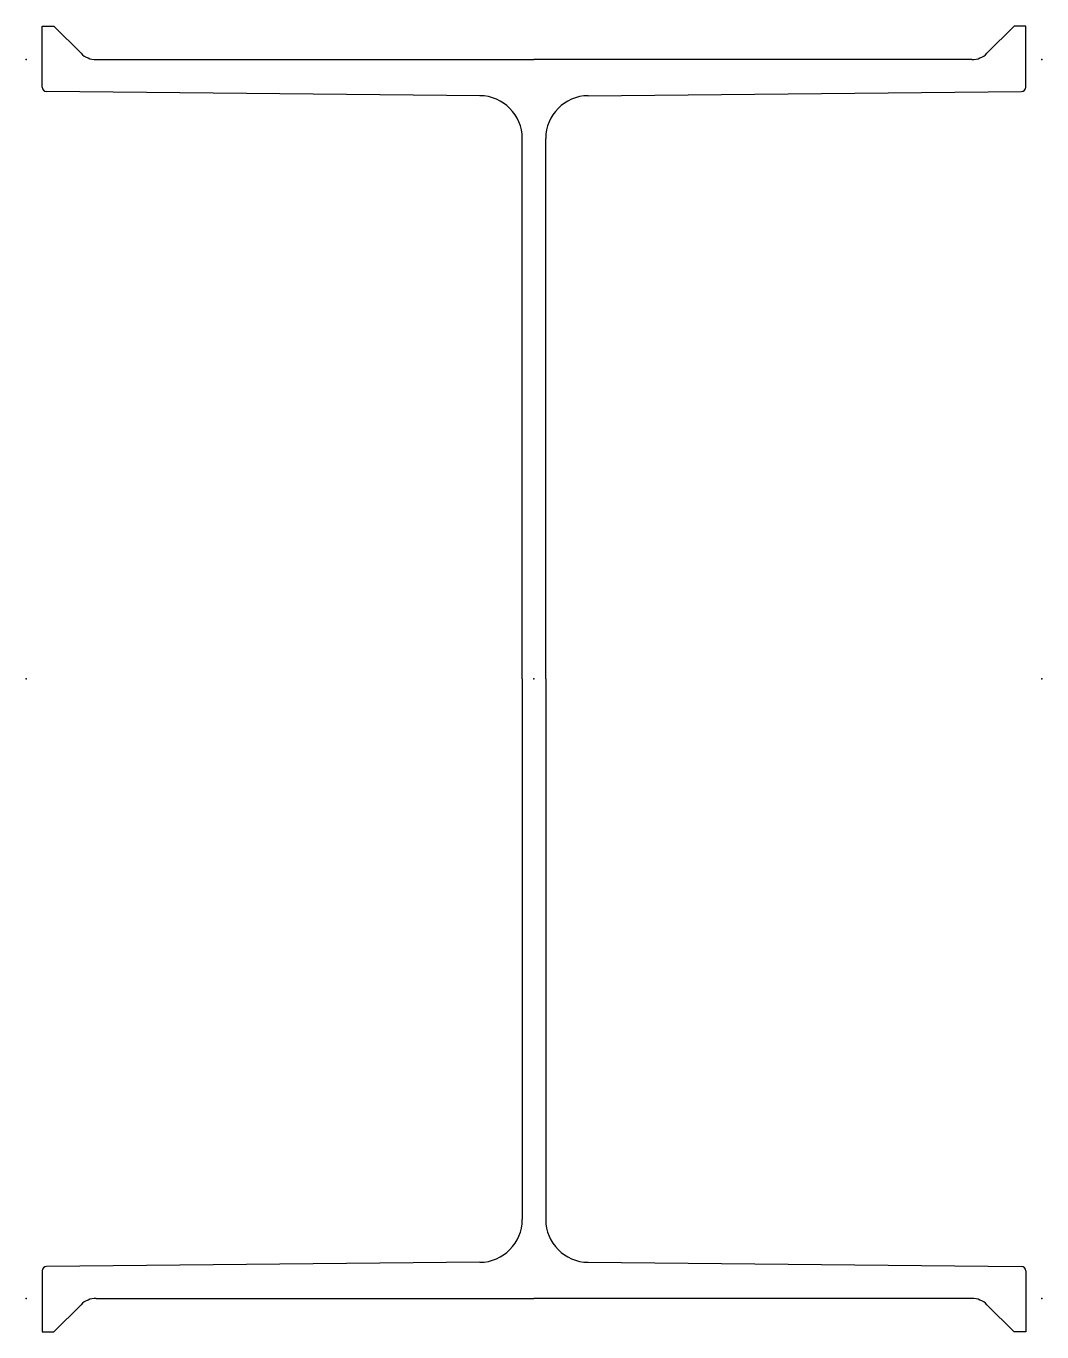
# Model space of a CAD drawing. Extents: x 0 to 475, y -305 to 305.
import ezdxf

# ---------------------------------------------------------------- set-up
doc = ezdxf.new("R2010")
doc.units = 0
doc.header["$MEASUREMENT"] = 0
doc.layers.get('0').update_dxf_attribs({"color": 5, "linetype": 'CONTINUOUS'})

msp = doc.modelspace()

# ---------------------------------------------------------------- linework, layer by layer
at = {"linetype": 'Continuous'}
for p, q in [((7.5, 276.65005), (7.5, 305.14999)), ((7.5, 305.14999), (12.98, 305.14999)), ((12.98, 305.14999), (25.70107, 292.42892)), ((462.01999, 305.14999), (449.29892, 292.42892)), ((467.5, 305.14999), (462.01999, 305.14999)), ((467.5, 276.65005), (467.5, 305.14999)), ((32.77214, 289.5), (237.5, 289.5)), ((442.22787, 289.5), (237.5, 289.5)), ((212.20044, 272.61844), (9.47996, 274.65015)), ((262.79956, 272.61844), (465.52005, 274.65015)), ((232, 0), (232, 252.61945)), ((243, 0), (243, 252.61945)), ((232, 0), (232, -252.61945)), ((243, 0), (243, -252.61945)), ((212.20044, -272.61844), (9.47996, -274.65015)), ((262.79956, -272.61844), (465.52005, -274.65015)), ((7.5, -276.65005), (7.5, -305.14999)), ((467.5, -276.65005), (467.5, -305.14999)), ((12.98, -305.14999), (25.70107, -292.42892)), ((32.77214, -289.5), (237.5, -289.5)), ((442.22787, -289.5), (237.5, -289.5)), ((462.01999, -305.14999), (449.29892, -292.42892)), ((7.5, -305.14999), (12.98, -305.14999)), ((467.5, -305.14999), (462.01999, -305.14999))]:
    msp.add_line(p, q, dxfattribs=at)
for centre, radius, start, end in [((32.77214, 299.5), 10, 225.00002, 270), ((442.22787, 299.5), 10, 270, 314.99988), ((9.5, 276.65005), 2, 180, 269.42579), ((465.5, 276.65005), 2, 270.5744, 0), ((212, 252.61945), 20, 0, 89.42577), ((263, 252.61945), 20, 90.57423, 180), ((212, -252.61945), 20, 270.57423, 0), ((263, -252.61945), 20, 180, 269.42577), ((9.5, -276.65005), 2, 90.57421, 180), ((465.5, -276.65005), 2, 0, 89.4256), ((32.77214, -299.5), 10, 90, 134.99998), ((442.22787, -299.5), 10, 45.00012, 90)]:
    msp.add_arc(centre, radius, start, end, dxfattribs=at)
for p in [(0, 289.5), (475, 289.5), (0, 0), (237.5, 0), (475, 0), (0, -289.5), (475, -289.5)]:
    msp.add_point(p, dxfattribs=at)

doc.saveas('drawing.dxf')
